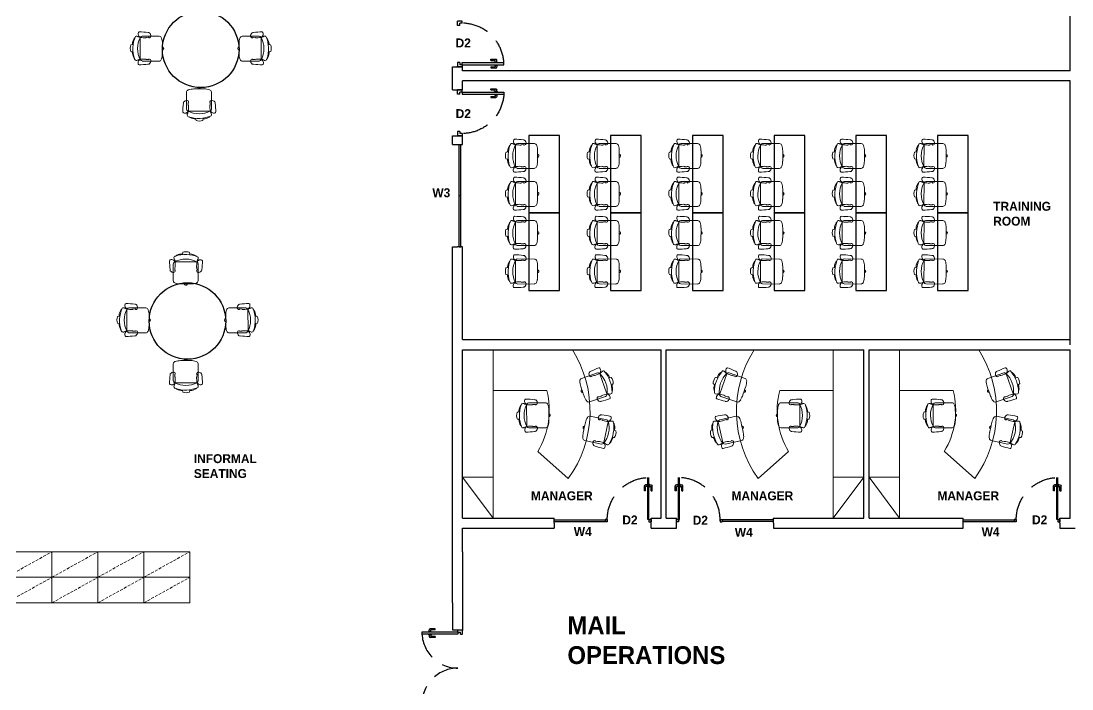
# Model space of a CAD drawing. Header units: inches. Extents: x 484217 to 497210, y -26946 to -21493.
# Drawn here: x 492017 to 492944, y -25280 to -24691 of the extents above; entities that cross this region are included whole.
import ezdxf

# ---------------------------------------------------------------- set-up
doc = ezdxf.new("R2010")
doc.units = ezdxf.units.IN
doc.header["$LTSCALE"] = 20
doc.header["$MEASUREMENT"] = 0
doc.linetypes.add('DASHED', pattern=[0.75, 0.5, -0.25])
doc.linetypes.add('HIDDEN2', pattern=[0.1875, 0.125, -0.0625])
for name, color, linetype in [('_new', 212, 'Continuous'), ('GLAZING', 4, 'Continuous'), ('I-DOORS', 104, 'Continuous'), ('I-FURN', 4, 'Continuous'), ('I-WALL-IN', 3, 'Continuous')]:
    doc.layers.add(name, color=color, linetype=linetype)
doc.layers.add('A-furniture', color=50, linetype='Continuous', lineweight=9)
doc.layers.add('I-ANNO-TEXT', color=7, linetype='Continuous', lineweight=18)
doc.styles.add('MICRO', font='')
doc.styles.get('MICRO').set_extended_font_data('MicrogrammaSSi', bold=True)

# ---------------------------------------------------------------- blocks, each defined once
blk = doc.blocks.new('A$C6A0E07C9')
at = {"layer": 'A-furniture'}
for p, q in [((-0.214, 0.272), (0.118, 0.288)), ((-0.012, 0.242), (-0.025, 0.242)), ((-0.011, 0.243), (-0.012, 0.242)), ((-0.008, 0.248), (-0.011, 0.243)), ((-0.011, 0.243), (-0.011, 0.243)), ((0.038, 0.251), (-0.003, 0.25)), ((0.042, 0.251), (0.045, 0.247)), ((0.045, 0.247), (0.046, 0.246)), ((0.046, 0.246), (0.048, 0.245)), ((0.048, 0.245), (0.048, 0.245)), ((0.159, 0.25), (0.179, -0.167)), ((-0.291, 0.02), (-0.289, 0.029)), ((-0.288, 0.01), (-0.291, 0.02)), ((-0.289, 0.029), (-0.284, 0.038)), ((-0.282, 0.002), (-0.288, 0.01)), ((-0.284, 0.038), (-0.276, 0.044)), ((-0.274, -0.003), (-0.282, 0.002)), ((-0.276, 0.044), (-0.267, 0.046)), ((-0.269, 0.177), (-0.266, 0.205)), ((0.315, 0.121), (0.306, 0.12)), ((0.313, 0.121), (0.347, 0.116)), ((0.315, 0.152), (0.319, 0.129)), ((0.351, 0.113), (0.36, 0.088)), ((0.364, 0.015), (0.358, -0.011)), ((0.36, 0.088), (0.366, 0.051)), ((0.366, 0.051), (0.364, 0.015)), ((-0.264, -0.004), (-0.274, -0.003)), ((-0.189, -0.217), (0.143, -0.2)), ((0.009, -0.176), (-0.004, -0.177)), ((0.009, -0.176), (0.009, -0.176)), ((0.01, -0.176), (0.009, -0.176)), ((0.013, -0.182), (0.01, -0.176)), ((0.059, -0.18), (0.018, -0.183)), ((0.063, -0.179), (0.066, -0.175)), ((0.066, -0.175), (0.067, -0.174)), ((0.067, -0.174), (0.069, -0.173)), ((0.069, -0.173), (0.069, -0.173)), ((0.296, -0.147), (0.284, -0.159)), ((0.311, -0.022), (0.322, -0.023)), ((0.32, -0.023), (0.355, -0.015)), ((0.355, -0.015), (0.356, -0.013)), ((0.356, -0.013), (0.358, -0.011))]:
    blk.add_line(p, q, dxfattribs=at)
for centre, radius, start, end in [((0.594, -0.035), 0.893, 162.1203, 164.4323), ((-0.21, 0.223), 0.0487, 94.526, 161.0109), ((0.027, 0.278), 0.0792, 129.4999, 189.1152), ((-0.022, 0.271), 0.0292, 192.0047, 264.4409), ((0.007, 0.283), 0.0635, 94.0792, 117.5938), ((-0.004, 0.244), 0.00623, 84.8455, 131.3174), ((0.224, -0.892), 1.257, 92.3594, 100.1757), ((0.037, 0.241), 0.0101, 64.5281, 88.6391), ((0.001, 1.553), 1.309, 272.0899, 276.676), ((0.117, 0.241), 0.0463, 34.0902, 88.4441), ((0.149, 0.274), 0.0211, 279.8693, 313.3434), ((-0.249, 0.025), 0.471, 334.5973, 30.9732), ((0.17, 0.245), 0.0129, 130.1366, 158.0173), ((0.187, 0.181), 0.0779, 100.0525, 108.2672), ((0.108, 0.326), 0.0879, 309.6726, 333.0223), ((0.172, 0.345), 0.0192, 28.1256, 89.2436), ((-1.125, 2.793), 2.849, 297.1157, 298.0695), ((-0.92, -0.013), 1.143, 14.0931, 15.0056), ((0.121, 0.323), 0.0749, 330.3794, 24.513), ((0.234, 0.223), 0.0597, 72.5282, 107.7011), ((0.195, 0.222), 0.0806, 25.5198, 45.5387), ((-0.301, 0.026), 0.614, 339.6108, 22.0467), ((0.128, 0.125), 0.189, 8.0925, 40.8276), ((0.182, 0.142), 0.452, 175.5289, 182.0991), ((72.219, 3.627), 72.574, 182.76527, 182.92488), ((0.31, 0.129), 0.0088, 301.088, 3.1667), ((0.347, 0.111), 0.00513, 22.8184, 91.0076), ((0.081, -0.062), 0.341, 182.481, 200.7553), ((-0.186, -0.16), 0.0572, 202.8821, 266.1169), ((0.052, -0.207), 0.0792, 176.5782, 236.1936), ((0.002, -0.206), 0.0292, 101.2525, 173.6887), ((0.017, -0.177), 0.00623, 234.376, 280.848), ((0.058, -0.17), 0.0101, 277.0543, 301.1654), ((0.152, -1.479), 1.309, 89.0174, 93.6036), ((0.138, -0.155), 0.0449, 276.7939, 330.1521), ((0.172, -0.191), 0.0211, 52.3501, 85.8241), ((0.197, -0.155), 0.0211, 212.6602, 229.0352), ((0.163, -0.292), 0.122, 63.0548, 80.6357), ((0.136, -0.248), 0.0879, 32.6712, 56.0209), ((-0.92, -0.013), 1.143, 350.6964, 351.6126), ((0.149, -0.244), 0.0749, 341.1805, 35.314), ((0.324, 0.055), 0.26, 246.1539, 250.8174), ((0.249, -0.153), 0.0392, 254.2998, 275.9911), ((0.254, -0.14), 0.0518, 269.3553, 293.3788), ((0.116, -0.038), 0.211, 328.6962, 1.8079), ((0.318, -0.031), 0.00903, 2.1237, 63.3709), ((0.031, -0.214), 0.0635, 248.0997, 271.6142), ((0.131, 0.976), 1.257, 265.5178, 273.334), ((0.202, -0.26), 0.0192, 276.4498, 337.5679)]:
    blk.add_arc(centre, radius, start, end, dxfattribs=at)
blk = doc.blocks.new('*U164')
at = {"layer": 'A-furniture'}
for p, q in [((2.5, -0.6), (2.5, 0)), ((3.3, -0.6), (0, -0.6)), ((0.8, -0.6), (0.8, -1.65)), ((1.992, -1.476), (2.525, -2.072))]:
    blk.add_line(p, q, dxfattribs=at)
at = {"layer": 'A-furniture', "linetype": 'HIDDEN2'}
blk.add_line((2.5, 0), (3.3, -0.6), dxfattribs=at)
at = {"layer": 'A-furniture'}
for centre, radius, start, end in [((1.189, -0.145), 1.554, 255.5214, 301.111), ((1.204, -0.234), 2.264, 237.868, 305.7215)]:
    blk.add_arc(centre, radius, start, end, dxfattribs=at)
for p, rotation in [((1.323, -1.428), 86.85652716130764), ((0.691, -2.585), 248.0226334994808), ((1.546, -2.651), 279.5773348211345)]:
    blk.add_blockref('A$C6A0E07C9', p, dxfattribs=dict(at, rotation=rotation))
blk = doc.blocks.new('door 1')
for p, q in [((86, 0), (0, 0)), ((0, -90), (0, 0)), ((86, -43), (86, 0)), ((814, 0), (900, 0)), ((814, -43), (814, 0)), ((900, -90), (900, 0)), ((43, -90), (0, -90)), ((86, -43), (43, -43)), ((43, -90), (43, -43)), ((43, -90), (43, -43)), ((43, -90), (43, -911)), ((43, -90), (86, -90)), ((86, -90), (86, -909)), ((814, -43), (857, -43)), ((857, -90), (857, -43)), ((857, -90), (857, -43)), ((857, -90), (900, -90)), ((857, -90), (857, -90)), ((-21, -652), (-21, -749)), ((0, -652), (-21, -652)), ((0, -652), (0, -738)), ((32, -738), (0, -738)), ((32, -770), (0, -770)), ((32, -727), (32, -781)), ((43, -727), (32, -727)), ((43, -781), (32, -781)), ((86, -727), (96, -727)), ((86, -781), (96, -781)), ((96, -727), (96, -781)), ((96, -738), (129, -738)), ((96, -770), (129, -770)), ((129, -652), (129, -738)), ((129, -652), (150, -652)), ((150, -652), (150, -749))]:
    blk.add_line(p, q)
at = {"linetype": 'DASHED', "ltscale": 50}
blk.add_arc((32, -86), 825, 270.745, 1.3972, dxfattribs=at)
for centre, start, end in [((0, -749), 180, 270), ((129, -749), 270, 0)]:
    blk.add_arc(centre, 21.4, start, end)
blk = doc.blocks.new('pivot door')
blk.add_line((-188253, -329835), (-188265, -329835))
at = {"layer": 'I-DOORS', "rotation": 180}
blk.add_blockref('door 1', (-188253, -329835), dxfattribs=at)
blk = doc.blocks.new('glass doors- 900')
for p, q in [((387017, -14483), (387017, -14387)), ((387070, -14366), (387038, -14366)), ((387038, -14483), (387038, -14398)), ((387070, -14398), (387038, -14398)), ((387081, -14355), (387070, -14355)), ((387070, -14408), (387070, -14355)), ((387081, -14408), (387070, -14408)), ((387081, -15046), (387081, -14225)), ((387102, -15046), (387102, -14226)), ((387102, -14355), (387113, -14355)), ((387102, -14408), (387113, -14408)), ((387113, -14408), (387113, -14355)), ((387113, -14366), (387145, -14366)), ((387113, -14398), (387145, -14398)), ((387145, -14483), (387145, -14398)), ((387167, -14483), (387167, -14387)), ((387038, -14483), (387017, -14483)), ((387145, -14483), (387167, -14483)), ((387038, -15046), (387038, -15093)), ((387081, -15046), (387038, -15046)), ((387081, -15093), (387038, -15093)), ((387081, -15046), (387081, -15093)), ((387081, -15046), (387081, -15093)), ((387081, -15046), (387102, -15046)), ((387895, -15046), (387895, -15093)), ((387895, -15046), (387895, -15093)), ((387895, -15046), (387895, -15046)), ((387895, -15046), (387938, -15046)), ((387895, -15093), (387938, -15093)), ((387938, -15046), (387938, -15093))]:
    blk.add_line(p, q)
for centre, start, end in [((387038, -14387), 90, 180), ((387145, -14387), 0, 90)]:
    blk.add_arc(centre, 21.4, start, end)
at = {"linetype": 'DASHED', "ltscale": 50}
blk.add_arc((387070, -15050), 825, 358.6028, 89.255, dxfattribs=at)
blk = doc.blocks.new('solid door-1500')
for p, q in [((410495, -4754), (410495, -4047)), ((410537, -4754), (410537, -4047)), ((411866, -4754), (411866, -4047)), ((411909, -4754), (411909, -4047)), ((410430, -4306), (410430, -4209)), ((410452, -4306), (410430, -4306)), ((410484, -4188), (410452, -4188)), ((410484, -4220), (410452, -4220)), ((410452, -4306), (410452, -4220)), ((410484, -4231), (410484, -4177)), ((410495, -4177), (410484, -4177)), ((410495, -4231), (410484, -4231)), ((410537, -4177), (410548, -4177)), ((410537, -4231), (410548, -4231)), ((410548, -4231), (410548, -4177)), ((410548, -4188), (410580, -4188)), ((410548, -4220), (410580, -4220)), ((410580, -4306), (410580, -4220)), ((410580, -4306), (410602, -4306)), ((410602, -4306), (410602, -4209)), ((411802, -4306), (411802, -4209)), ((411823, -4306), (411802, -4306)), ((411855, -4188), (411823, -4188)), ((411855, -4220), (411823, -4220)), ((411823, -4306), (411823, -4220)), ((411866, -4177), (411855, -4177)), ((411855, -4231), (411855, -4177)), ((411866, -4231), (411855, -4231)), ((411909, -4177), (411920, -4177)), ((411909, -4231), (411920, -4231)), ((411920, -4231), (411920, -4177)), ((411920, -4188), (411952, -4188)), ((411920, -4220), (411952, -4220)), ((411952, -4306), (411952, -4220)), ((411952, -4306), (411973, -4306)), ((411973, -4306), (411973, -4209)), ((410495, -4754), (410452, -4754)), ((410452, -4754), (410452, -4844)), ((410452, -4844), (410464, -4844)), ((410537, -4844), (410452, -4844)), ((410495, -4754), (410537, -4754)), ((410495, -4754), (410495, -4801)), ((410495, -4754), (410495, -4801)), ((410537, -4801), (410495, -4801)), ((410537, -4801), (410537, -4844)), ((411909, -4754), (411866, -4754)), ((411866, -4801), (411866, -4844)), ((411866, -4801), (411909, -4801)), ((411866, -4844), (411952, -4844)), ((411909, -4754), (411909, -4801)), ((411909, -4754), (411909, -4801)), ((411909, -4754), (411952, -4754)), ((411952, -4844), (411940, -4844)), ((411952, -4754), (411952, -4844))]:
    blk.add_line(p, q)
for points in [[(410495, -4047), (410537, -4047)], [(411909, -4047), (411866, -4047)]]:
    blk.add_lwpolyline(points)
at = {"linetype": 'DASHED', "ltscale": 50}
for centre, start, end in [((410495, -4754), 0, 86.5254), ((411909, -4754), 93.4746, 180)]:
    blk.add_arc(centre, 707, start, end, dxfattribs=at)
for centre, start, end in [((410452, -4209), 90, 180), ((410580, -4209), 0, 90), ((411823, -4209), 90, 180), ((411952, -4209), 0, 90)]:
    blk.add_arc(centre, 21.4, start, end)

msp = doc.modelspace()

# ---------------------------------------------------------------- linework, layer by layer
at = {"layer": '_new', "elevation": 6.93}
msp.add_lwpolyline([(492847.82, -25129.65), (492847.8, -25129.65)], dxfattribs=at)
at = {"layer": 'A-furniture', "linetype": 'HIDDEN2'}
for p, q in [((492004.01, -25181.85, 6.93), (492044.51, -25159.35, 6.93)), ((492044.51, -25181.85, 6.93), (492085.01, -25159.35, 6.93)), ((492085.01, -25181.85, 6.93), (492125.51, -25159.35, 6.93)), ((492125.51, -25181.85, 6.93), (492166.01, -25159.35, 6.93)), ((492004.01, -25204.35, 6.93), (492044.51, -25181.85, 6.93)), ((492044.51, -25204.35, 6.93), (492085.01, -25181.85, 6.93)), ((492085.01, -25204.35, 6.93), (492125.51, -25181.85, 6.93)), ((492125.51, -25204.35, 6.93), (492166.01, -25181.85, 6.93))]:
    msp.add_line(p, q, dxfattribs=at)
at = {"layer": 'A-furniture', "elevation": 6.93}
for points in [[(492044.51, -25181.85), (492044.51, -25159.35), (492004.01, -25159.35), (492004.01, -25181.85)], [(492085.01, -25181.85), (492085.01, -25159.35), (492044.51, -25159.35), (492044.51, -25181.85)], [(492125.51, -25181.85), (492125.51, -25159.35), (492085.01, -25159.35), (492085.01, -25181.85)], [(492166.01, -25181.85), (492166.01, -25159.35), (492125.51, -25159.35), (492125.51, -25181.85)], [(492044.51, -25204.35), (492044.51, -25181.85), (492004.01, -25181.85), (492004.01, -25204.35)], [(492085.01, -25204.35), (492085.01, -25181.85), (492044.51, -25181.85), (492044.51, -25204.35)], [(492125.51, -25204.35), (492125.51, -25181.85), (492085.01, -25181.85), (492085.01, -25204.35)], [(492166.01, -25204.35), (492166.01, -25181.85), (492125.51, -25181.85), (492125.51, -25204.35)]]:
    msp.add_lwpolyline(points, close=True, dxfattribs=at)
at = {"layer": 'GLAZING', "elevation": 6.93}
for points in [[(492403.56, -24890.21), (492403.56, -24800.22)], [(492404.91, -24890.21), (492404.91, -24800.22)], [(492403.56, -24845.21), (492404.91, -24845.21)], [(492487.18, -25131.19), (492532.18, -25131.19)], [(492532.18, -25131.19), (492532.18, -25132.54)], [(492635.56, -25131.19), (492635.56, -25132.54)], [(492680.56, -25131.19), (492635.56, -25131.19)], [(492847.8, -25131.19), (492892.8, -25131.19)], [(492892.8, -25131.19), (492892.8, -25132.54)], [(492487.18, -25132.54), (492532.18, -25132.54)], [(492680.56, -25132.54), (492635.56, -25132.54)], [(492847.8, -25132.54), (492892.8, -25132.54)]]:
    msp.add_lwpolyline(points, dxfattribs=at)
at = {"layer": 'I-FURN', "elevation": 6.93}
for points in [[(492492.08, -24792.07), (492465.04, -24792.07), (492465.04, -24860.48), (492492.08, -24860.48)], [(492564.13, -24792.07), (492537.08, -24792.07), (492537.08, -24860.48), (492564.13, -24860.48)], [(492636.17, -24792.07), (492609.13, -24792.07), (492609.13, -24860.48), (492636.17, -24860.48)], [(492708.21, -24792.07), (492681.17, -24792.07), (492681.17, -24860.48), (492708.21, -24860.48)], [(492780.26, -24792.07), (492753.22, -24792.07), (492753.22, -24860.48), (492780.26, -24860.48)], [(492852.3, -24792.07), (492825.26, -24792.07), (492825.26, -24860.48), (492852.3, -24860.48)], [(492492.08, -24860.48), (492465.04, -24860.48), (492465.04, -24928.9), (492492.08, -24928.9)], [(492564.13, -24860.48), (492537.08, -24860.48), (492537.08, -24928.9), (492564.13, -24928.9)], [(492636.17, -24860.48), (492609.13, -24860.48), (492609.13, -24928.9), (492636.17, -24928.9)], [(492708.21, -24860.48), (492681.17, -24860.48), (492681.17, -24928.9), (492708.21, -24928.9)], [(492780.26, -24860.48), (492753.22, -24860.48), (492753.22, -24928.9), (492780.26, -24928.9)], [(492852.3, -24860.48), (492825.26, -24860.48), (492825.26, -24928.9), (492852.3, -24928.9)]]:
    msp.add_lwpolyline(points, close=True, dxfattribs=at)
at = {"layer": 'I-FURN'}
for centre in [(492175.65, -24716.14, 6.93), (492163.93, -24955.79, 6.93)]:
    msp.add_circle(centre, 33.75, dxfattribs=at)
at = {"layer": 'I-WALL-IN'}
for p, q in [((492397.54, -24731.64, 6.93), (492402.04, -24731.64, 6.93)), ((492402.04, -24731.64, 6.93), (492406.54, -24731.64, 6.93)), ((492397.54, -24744, 6.93), (492397.54, -24735, 6.93)), ((492397.54, -24751.85, 6.93), (492402.04, -24751.85, 6.93)), ((492402.04, -24751.85, 6.93), (492406.54, -24751.85, 6.93)), ((492397.54, -24792.35, 6.93), (492402.04, -24792.35, 6.93)), ((492402.04, -24792.35, 6.93), (492406.54, -24792.35, 6.93)), ((492397.54, -24800.22, 6.93), (492403.56, -24800.22, 6.93)), ((492402.04, -24800.22, 6.93), (492406.54, -24800.22, 6.93)), ((492397.54, -24890.21, 6.93), (492402.04, -24890.21, 6.93)), ((492406.54, -24890.21, 6.93), (492402.04, -24890.21, 6.93)), ((492397.54, -25138.65, 6.93), (492397.54, -24972.15, 6.93)), ((492581.68, -24972.15, 6.93), (492760.41, -24972.15, 6.93)), ((492760.41, -24972.15, 6.93), (492764.91, -24972.15, 6.93)), ((492487.18, -25134.15, 6.93), (492487.18, -25129.65, 6.93)), ((492572.68, -25134.15, 6.93), (492572.68, -25129.65, 6.93)), ((492595.06, -25134.15, 6.93), (492595.06, -25129.65, 6.93)), ((492680.56, -25134.15, 6.93), (492680.56, -25129.65, 6.93)), ((492847.8, -25134.15, 6.93), (492847.8, -25129.65, 6.93)), ((492933.3, -25134.15, 6.93), (492933.3, -25129.65, 6.93)), ((492397.54, -25204.35, 6.93), (492397.54, -25138.65, 6.93)), ((492487.18, -25134.15, 6.93), (492487.18, -25138.65, 6.93)), ((492572.68, -25138.65, 6.93), (492572.68, -25132.92, 6.93)), ((492581.68, -25138.65, 6.93), (492586.18, -25138.65, 6.93)), ((492595.06, -25138.65, 6.93), (492595.06, -25132.92, 6.93)), ((492680.56, -25134.15, 6.93), (492680.56, -25138.65, 6.93)), ((492760.41, -25138.65, 6.93), (492764.91, -25138.65, 6.93)), ((492847.8, -25138.65, 6.93), (492847.8, -25134.15, 6.93)), ((492933.3, -25134.15, 6.93), (492933.3, -25138.65, 6.93)), ((492942.3, -25138.65, 6.93), (492946.8, -25138.65, 6.93)), ((492406.54, -25159.35, 6.93), (492406.54, -25204.35, 6.93)), ((492397.54, -25228.23, 6.93), (492406.54, -25228.23, 6.93)), ((492402.04, -25228.23, 6.93), (492406.54, -25228.23, 6.93))]:
    msp.add_line(p, q, dxfattribs=at)
at = {"layer": 'I-WALL-IN', "elevation": 6.93}
for points in [[(492942.3, -24735), (492942.3, -24506.85)], [(492397.54, -24735), (492397.54, -24731.64)], [(492402.04, -24731.64), (492402.04, -24731.64)], [(492406.54, -24735), (492406.54, -24731.64)], [(492942.3, -24735), (492406.54, -24735)], [(492397.54, -24751.85), (492397.54, -24744)], [(492406.54, -24751.85), (492406.54, -24744)], [(492406.54, -24751.85), (492406.54, -24744)], [(492942.3, -24744), (492406.54, -24744)], [(492942.3, -24976.65), (492942.3, -24744)], [(492402.04, -24751.85), (492402.04, -24751.85)], [(492397.54, -24800.22), (492397.54, -24792.35)], [(492406.54, -24800.22), (492406.54, -24792.35)], [(492397.54, -24972.15), (492397.54, -24890.21)], [(492403.56, -24890.21), (492404.91, -24890.21)], [(492406.54, -24972.15), (492406.54, -24890.21)], [(492406.54, -24972.15), (492581.68, -24972.15)], [(492586.18, -24972.15), (492760.41, -24972.15)], [(492764.91, -24972.15), (492942.3, -24972.15)], [(492397.54, -25129.65), (492397.54, -24981.15)], [(492406.54, -25129.65), (492406.54, -24981.15)], [(492406.54, -24981.15), (492581.68, -24981.15)], [(492581.68, -25129.65), (492581.68, -24981.15)], [(492586.18, -24981.15), (492760.41, -24981.15)], [(492586.18, -25129.65), (492586.18, -24981.15)], [(492760.41, -25129.65), (492760.41, -24981.15)], [(492764.91, -24981.15), (492942.3, -24981.15)], [(492764.91, -25129.65), (492764.91, -24981.15)], [(492942.3, -25129.65), (492942.3, -24981.15)], [(492406.54, -25129.65), (492487.18, -25129.65)], [(492487.19, -25129.65), (492487.18, -25129.65)], [(492572.68, -25129.65), (492581.68, -25129.65)], [(492586.18, -25129.65), (492595.06, -25129.65)], [(492680.54, -25129.65), (492680.56, -25129.65)], [(492680.56, -25129.65), (492760.41, -25129.65)], [(492764.91, -25129.65), (492847.8, -25129.65)], [(492933.3, -25129.65), (492942.3, -25129.65)], [(492933.3, -25129.65), (492942.3, -25129.65)], [(492397.54, -25159.35), (492397.54, -25138.65)], [(492406.54, -25159.35), (492406.54, -25138.65)], [(492406.54, -25138.65), (492487.18, -25138.65)], [(492572.68, -25138.65), (492581.68, -25138.65)], [(492586.18, -25138.65), (492595.06, -25138.65)], [(492680.56, -25138.65), (492760.41, -25138.65)], [(492764.91, -25138.65), (492847.8, -25138.65)], [(492933.3, -25138.65), (492942.3, -25138.65)], [(492397.54, -25204.35), (492397.54, -25228.23)], [(492406.54, -25204.35), (492406.54, -25228.23)]]:
    msp.add_lwpolyline(points, dxfattribs=at)

# ---------------------------------------------------------------- block references
at = {"yscale": 44.99999999999999, "zscale": 44.99999999999999}
for p, xscale, rotation in [((492406.54, -24981.15, 6.93), -44.99999999999999, 90), ((492760.41, -24981.15, 6.93), 44.99999999999999, 270), ((492764.91, -24981.15, 6.93), -44.99999999999999, 90)]:
    msp.add_blockref('*U164', p, dxfattribs=dict(at, xscale=xscale, rotation=rotation))
at = {"layer": 'A-furniture'}
for p, xscale, yscale, zscale, rotation in [((492129.99, -24713.8, 6.93), 45.00000000027777, 45.00000000027777, 45.00000000027777, 176.8565271613339), ((492221.32, -24713.8, 6.93), -45.00000000027777, 45, 45, 183.1434728386661), ((492175.85, -24762.9, 6.93), -45.00000000000906, 45, 45, 93.14347283851791), ((492460.82, -24808.46, 6.93), 45.00000000027777, 45.00000000027777, 45.00000000027777, 176.8565271613339), ((492532.86, -24808.46, 6.93), 45.00000000027777, 45.00000000027777, 45.00000000027777, 176.8565271613339), ((492604.9, -24808.46, 6.93), 45.00000000027777, 45.00000000027777, 45.00000000027777, 176.8565271613339), ((492676.95, -24808.46, 6.93), 45.00000000027777, 45.00000000027777, 45.00000000027777, 176.8565271613339), ((492748.99, -24808.46, 6.93), 45.00000000027777, 45.00000000027777, 45.00000000027777, 176.8565271613339), ((492821.04, -24808.46, 6.93), 45.00000000027777, 45.00000000027777, 45.00000000027777, 176.8565271613339), ((492460.82, -24841.98, 6.93), 45.00000000027777, 45.00000000027777, 45.00000000027777, 176.8565271613339), ((492532.86, -24841.98, 6.93), 45.00000000027777, 45.00000000027777, 45.00000000027777, 176.8565271613339), ((492604.9, -24841.98, 6.93), 45.00000000027777, 45.00000000027777, 45.00000000027777, 176.8565271613339), ((492676.95, -24841.98, 6.93), 45.00000000027777, 45.00000000027777, 45.00000000027777, 176.8565271613339), ((492748.99, -24841.98, 6.93), 45.00000000027777, 45.00000000027777, 45.00000000027777, 176.8565271613339), ((492821.04, -24841.98, 6.93), 45.00000000027777, 45.00000000027777, 45.00000000027777, 176.8565271613339), ((492460.82, -24876.47, 6.93), 45.00000000027777, 45.00000000027777, 45.00000000027777, 176.8565271613339), ((492532.86, -24876.47, 6.93), 45.00000000027777, 45.00000000027777, 45.00000000027777, 176.8565271613339), ((492604.9, -24876.47, 6.93), 45.00000000027777, 45.00000000027777, 45.00000000027777, 176.8565271613339), ((492676.95, -24876.47, 6.93), 45.00000000027777, 45.00000000027777, 45.00000000027777, 176.8565271613339), ((492748.99, -24876.47, 6.93), 45.00000000027777, 45.00000000027777, 45.00000000027777, 176.8565271613339), ((492821.04, -24876.47, 6.93), 45.00000000027777, 45.00000000027777, 45.00000000027777, 176.8565271613339), ((492164.13, -24911.22, 6.93), 45.00000000000906, 45.00000000000906, 45.00000000000906, 86.85652716148212), ((492460.82, -24910.4, 6.93), 45.00000000027777, 45.00000000027777, 45.00000000027777, 176.8565271613339), ((492532.86, -24910.4, 6.93), 45.00000000027777, 45.00000000027777, 45.00000000027777, 176.8565271613339), ((492604.9, -24910.4, 6.93), 45.00000000027777, 45.00000000027777, 45.00000000027777, 176.8565271613339), ((492676.95, -24910.4, 6.93), 45.00000000027777, 45.00000000027777, 45.00000000027777, 176.8565271613339), ((492748.99, -24910.4, 6.93), 45.00000000027777, 45.00000000027777, 45.00000000027777, 176.8565271613339), ((492821.04, -24910.4, 6.93), 45.00000000027777, 45.00000000027777, 45.00000000027777, 176.8565271613339), ((492118.27, -24953.45, 6.93), 45.00000000027777, 45.00000000027777, 45.00000000027777, 176.8565271613339), ((492209.6, -24953.45, 6.93), -45.00000000027777, 45, 45, 183.1434728386661), ((492164.13, -25002.55, 6.93), -45.00000000000906, 45, 45, 93.14347283851791)]:
    msp.add_blockref('A$C6A0E07C9', p, dxfattribs=dict(at, xscale=xscale, yscale=yscale, zscale=zscale, rotation=rotation))
at = {"layer": 'GLAZING'}
for p, xscale, yscale, zscale in [((509989.39, -24453.76, 6.93), -0.04500000025145709, 0.04499999998952262, 0.04499999999999744), ((475178.35, -24453.76, 6.93), 0.04500000025145709, 0.04500000025145709, 0.04500000025145709), ((510350.01, -24453.76, 6.93), -0.04500000025145709, 0.04499999998952262, 0.04499999999999744)]:
    msp.add_blockref('glass doors- 900', p, dxfattribs=dict(at, xscale=xscale, yscale=yscale, zscale=zscale))
at = {"layer": 'I-DOORS', "yscale": 0.04499999998952262}
for name, p, xscale, zscale, rotation in [('pivot door', (507244.62, -33203.03, 6.93), 0.04499999998952262, 0.04499999998952262, 270), ('pivot door', (507244.62, -16280.46, 6.93), -0.04499999998952262, 0.04499999999999744, 270), ('solid door-1500', (492188.55, -43766.05, 6.93), 0.04499999998952262, 0.04499999998952262, 90)]:
    msp.add_blockref(name, p, dxfattribs=dict(at, xscale=xscale, zscale=zscale, rotation=rotation))

# ---------------------------------------------------------------- texts
at = {"layer": 'I-ANNO-TEXT', "attachment_point": 1, "style": 'MICRO'}
for s, width, insert, char_height in [('{\\fBahnschrift Light|b1|i0|c0|p34;D2}', 7.4099, (492400.38, -24706.54, 6.93), 7.875), ('{\\fBahnschrift Light|b1|i0|c0|p34;D2}', 7.4099, (492400.47, -24768.89, 6.93), 7.875), ('{\\fBahnschrift Light|b1|i0|c0|p34;W3}', 7.4099, (492379.9, -24838.68, 6.93), 7.875), ('{\\fBahnschrift Light|b1|i0|c0|p34;TRAINING ROOM}', 53.1945, (492874.44, -24850.64, 6.93), 7.875), ('{\\fBahnschrift Light|b1|i0|c0|p34;INFORMAL SEATING}', 7.4099, (492169.56, -25073.25, 6.93), 7.875), ('{\\fBahnschrift Light|b1|i0|c0|p34;MANAGER }', 7.4099, (492466.83, -25106.02, 6.93), 7.875), ('{\\fBahnschrift Light|b1|i0|c0|p34;MANAGER }', 7.4099, (492643.69, -25106.02, 6.93), 7.875), ('{\\fBahnschrift Light|b1|i0|c0|p34;MANAGER }', 7.4099, (492825.21, -25106.02, 6.93), 7.875), ('{\\fBahnschrift Light|b1|i0|c0|p34;D2}', 7.4099, (492547.4, -25127.32, 6.93), 7.875), ('{\\fBahnschrift Light|b1|i0|c0|p34;D2}', 7.4099, (492609.45, -25127.55, 6.93), 7.875), ('{\\fBahnschrift Light|b1|i0|c0|p34;D2}', 7.4099, (492908.64, -25127.2, 6.93), 7.875), ('{\\fBahnschrift Light|b1|i0|c0|p34;W4}', 7.4099, (492504.62, -25137.56, 6.93), 7.875), ('{\\fBahnschrift Light|b1|i0|c0|p34;W4}', 7.4099, (492646.59, -25138.27, 6.93), 7.875), ('{\\fBahnschrift Light|b1|i0|c0|p34;W4}', 7.4099, (492864.21, -25137.82, 6.93), 7.875), ('{\\fBahnschrift Light|b1|i0|c0|p34;MAIL OPERATIONS}', 7.4099, (492498.99, -25216.35, 6.93), 15.75)]:
    msp.add_mtext_dynamic_manual_height_columns(s, width=width, gutter_width=1.5, heights=[0], dxfattribs=dict(at, insert=insert, char_height=char_height))

doc.saveas('drawing.dxf')
